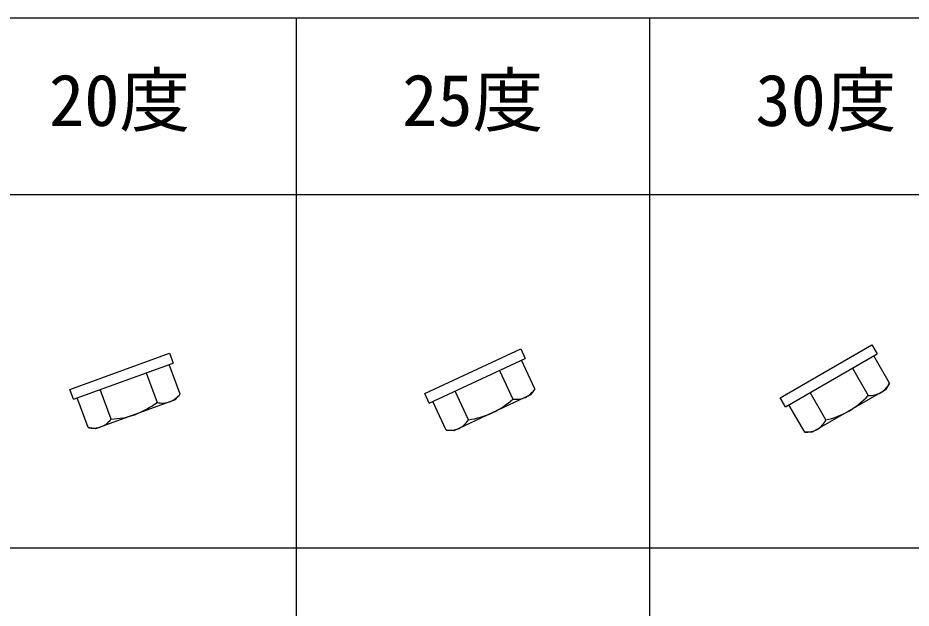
# Model space of a CAD drawing. Units: millimetres, scale not verified. Extents: x -975 to 975, y -650 to 695.
# Drawn here: x -503.8 to -250.9, y 483 to 650 of the extents above; entities that cross this region are included whole.
import ezdxf
from ezdxf.enums import TextEntityAlignment as Align

# ---------------------------------------------------------------- set-up
doc = ezdxf.new("R2010")
doc.units = ezdxf.units.MM
doc.header["$LTSCALE"] = 5
doc.layers.add('0-0', color=3, linetype='Continuous')
doc.layers.add('F-0', color=4, linetype='Continuous')
doc.styles.add('ＭＳ ゴシック', font='')
doc.styles.get('ＭＳ ゴシック').set_extended_font_data('MS Gothic')

msp = doc.modelspace()

# ---------------------------------------------------------------- linework, layer by layer
at = {"layer": '0-0'}
for p, q in [((-262.01, 557.5), (-260.51, 554.902)), ((-460.905, 555.13), (-459.879, 552.311)), ((-361.405, 556.339), (-360.138, 553.62)), ((-286.49, 539.902), (-260.51, 554.902)), ((-257.036, 546.598), (-261.5, 554.33)), ((-488.069, 542.051), (-459.879, 552.311)), ((-457.9, 543.53), (-460.954, 551.92)), ((-387.327, 540.942), (-360.138, 553.62)), ((-357.401, 545.045), (-361.174, 553.137)), ((-467.464, 549.55), (-464.41, 541.161)), ((-367.453, 550.209), (-363.68, 542.117)), ((-267.5, 550.866), (-263.036, 543.134)), ((-257.036, 546.598), (-258.108, 544.742)), ((-477.431, 536.422), (-480.484, 544.811)), ((-376.238, 536.262), (-380.011, 544.353)), ((-357.401, 545.045), (-358.63, 543.289)), ((-275.036, 536.206), (-279.5, 543.938)), ((-258.108, 544.742), (-278.892, 532.742)), ((-483.941, 534.052), (-486.994, 542.442)), ((-459.277, 541.888), (-481.83, 533.68)), ((-457.9, 543.53), (-459.277, 541.888)), ((-382.517, 533.334), (-386.29, 541.425)), ((-358.63, 543.289), (-380.382, 533.147)), ((-281.036, 532.742), (-285.5, 540.474)), ((-481.83, 533.68), (-483.941, 534.052)), ((-380.382, 533.147), (-382.517, 533.334)), ((-278.892, 532.742), (-281.036, 532.742))]:
    msp.add_line(p, q, dxfattribs=at)
for points in [[(-286.49, 539.902), (-287.99, 542.5), (-262.01, 557.5)], [(-488.069, 542.051), (-489.095, 544.87), (-460.905, 555.13)], [(-387.327, 540.942), (-388.595, 543.661), (-361.405, 556.339)]]:
    msp.add_lwpolyline(points, dxfattribs=at)
for centre, radius, start, end in [((-263.169, 549.808), 6.923, 302.006, 332.375), ((-363.231, 548.777), 6.923, 297.006, 327.375), ((-262.748, 550.047), 6.92, 267.618, 297.994), ((-462.926, 547.919), 6.92, 257.618, 287.994), ((-463.382, 547.756), 6.923, 292.006, 322.375), ((-380.204, 560.504), 24.72, 295.642, 311.946), ((-362.791, 548.979), 6.92, 262.618, 292.994), ((-281.099, 560.01), 24.72, 300.642, 316.946), ((-479.268, 560.918), 24.72, 290.642, 306.946), ((-280.62, 560.287), 24.721, 283.054, 299.358), ((-482.911, 540.645), 6.92, 292.006, 322.382), ((-478.748, 561.107), 24.721, 273.054, 289.358), ((-382.066, 539.991), 6.92, 297.006, 327.382), ((-379.702, 560.738), 24.721, 278.054, 294.358), ((-281.167, 539.413), 6.92, 302.006, 332.382), ((-482.458, 540.813), 6.922, 257.625, 287.995), ((-381.629, 540.198), 6.922, 262.625, 292.995), ((-280.749, 539.658), 6.922, 267.625, 297.995)]:
    msp.add_arc(centre, radius, start, end, dxfattribs=at)
at = {"layer": 'F-0'}
for p, q in [((-425, 650), (-425, -650)), ((-325, 650), (-325, -650)), ((-925, 500), (975, 500))]:
    msp.add_line(p, q, dxfattribs=at)
at = {"layer": 'F-0', "color": 6}
msp.add_line((-975, 600), (975, 600), dxfattribs=at)
msp.add_lwpolyline([(-975, 650), (975, 650), (975, -650)], dxfattribs=at)

# ---------------------------------------------------------------- texts
at = {"layer": 'F-0', "color": 7, "style": 'ＭＳ ゴシック'}
for s, p in [('20度', (-495, 615)), ('25度', (-395, 615)), ('30度', (-295, 615))]:
    msp.add_text(s, height=14.66, dxfattribs=at).set_placement(p, align=Align.BOTTOM_LEFT)

doc.saveas('drawing.dxf')
